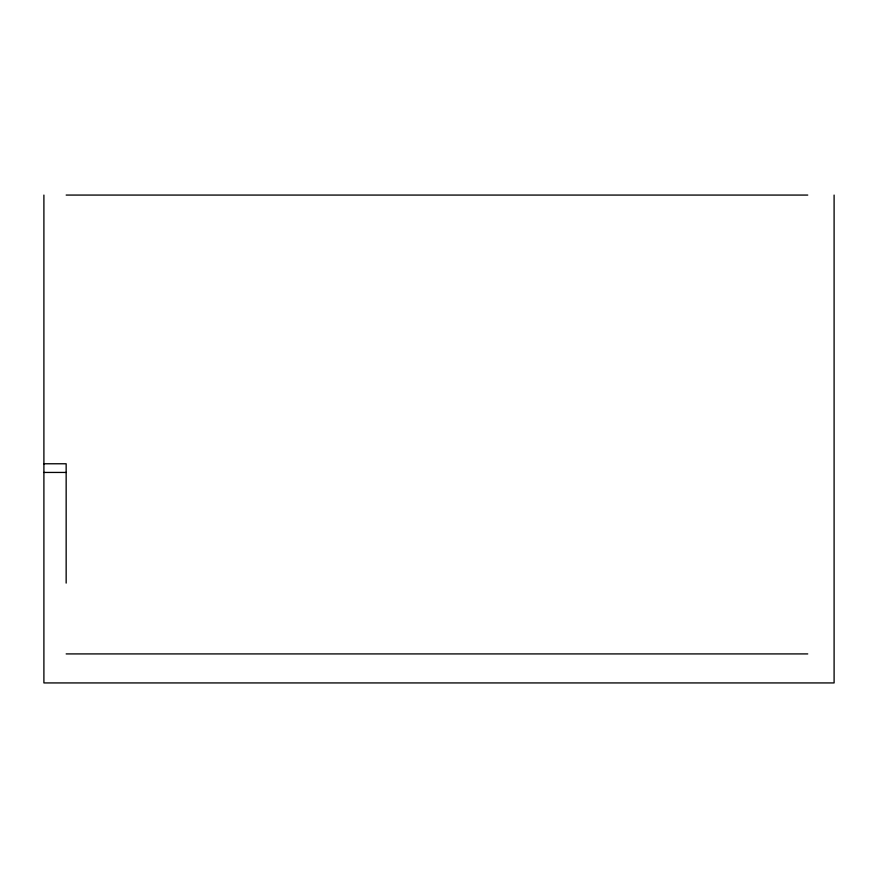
<?xml version="1.0" encoding="UTF-8"?>
<svg xmlns="http://www.w3.org/2000/svg" width="878" height="878" viewBox="0 0 878 878"><rect width="100%" height="100%" fill="white"/><g stroke="black" fill="none" stroke-linecap="round" stroke-linejoin="round"><path stroke-width="1.32" d="M66.157 195.07L807.749 195.07M43.9 463.771L66.157 463.771L66.157 583.102M43.9 472.441L66.157 472.441M66.157 653.912L807.749 653.912M834.1 195.07L834.1 682.93L43.9 682.93L43.9 195.07"/></g></svg>
